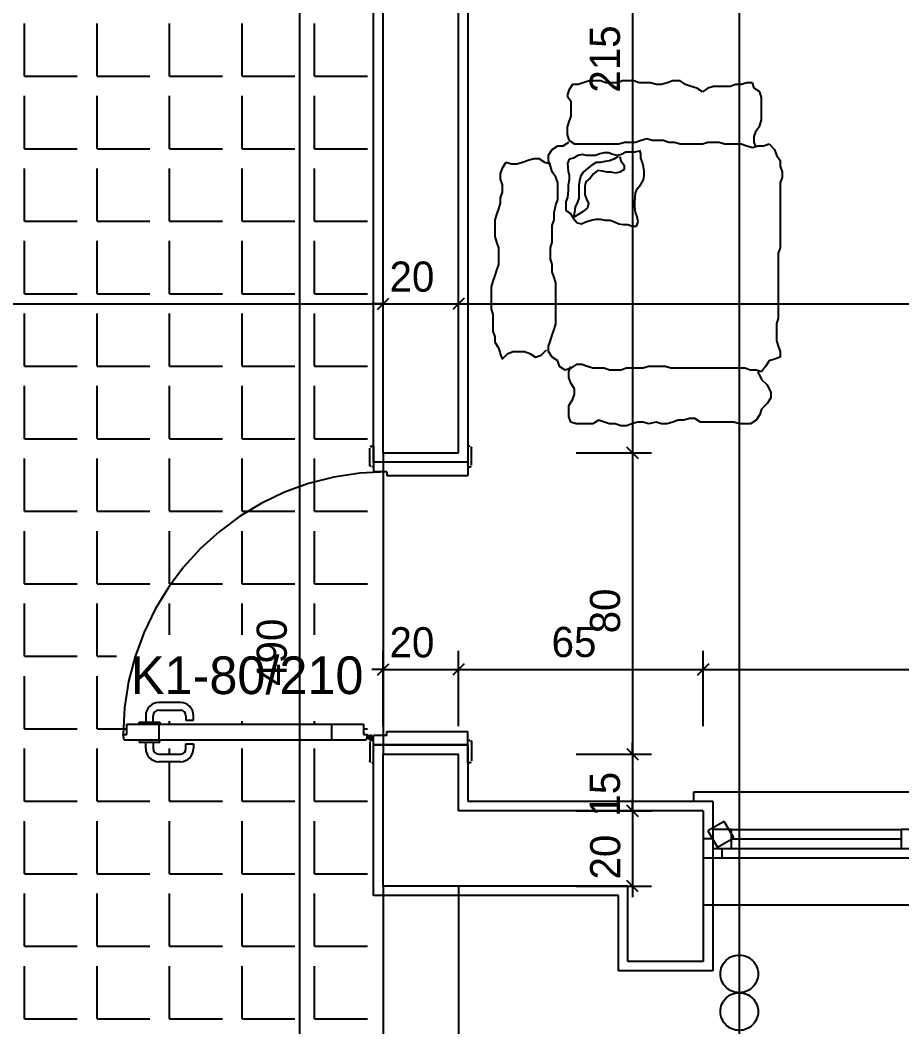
# Model space of a CAD drawing. Extents: x 182769.15 to 182771.38, y 101811.72 to 101812.21.
# Drawn here: x 182769.3235 to 182769.3703, y 101811.8463 to 101811.8998 of the extents above; entities that cross this region are included whole.
import ezdxf

# ---------------------------------------------------------------- set-up
doc = ezdxf.new("R2010")
doc.units = 0
doc.header["$MEASUREMENT"] = 0
for name, pattern in [('DASHDOTX2', [50.8, 25.4, -12.7, 0, -12.7]), ('DUZ', [500, 500]), ('HIDDEN', [0.375, 0.25, -0.125])]:
    doc.linetypes.add(name, pattern=pattern)
doc.layers.get('0').update_dxf_attribs({"color": 1, "linetype": 'DUZ'})
for name, color, linetype in [('BALKON', 4, 'Continuous'), ('DENIZLIK', 25, 'Continuous'), ('DUVAR', 7, 'Continuous'), ('iç yatay', 3, 'Continuous'), ('KAPI', 3, 'Continuous'), ('kesit çizgisi', 7, 'DASHDOTX2'), ('PENCERE', 3, 'Continuous'), ('POZ', 3, 'Continuous'), ('SIVA', 1, 'Continuous'), ('TARAMA', 15, 'Continuous'), ('tefriş', 21, 'Continuous')]:
    doc.layers.add(name, color=color, linetype=linetype)
doc.styles.add('İÇ ÖLÇÜ', font='stylu.ttf', dxfattribs={"height": 8})
doc.styles.add('M2', font='', dxfattribs={"height": 10})
doc.styles.get('M2').set_extended_font_data('Turkish Arial')

msp = doc.modelspace()

# ---------------------------------------------------------------- linework, layer by layer
at = {"color": 0, "linetype": 'ByBlock'}
for p, q in [((182769.342417641, 101811.8844311412), (182769.343017641, 101811.8850311412)), ((182769.342417641, 101811.8844311412), (182769.343017641, 101811.8850311412)), ((182769.3470176411, 101811.8850311412), (182769.3464176411, 101811.8844311412)), ((182769.3470176411, 101811.8850311412), (182769.3464176411, 101811.8844311412)), ((182769.3562628131, 101811.8765279371), (182769.3556628131, 101811.8771279371)), ((182769.3556628131, 101811.8771279371), (182769.3562628131, 101811.8765279371)), ((182769.342417641, 101811.8650143031), (182769.343017641, 101811.8656143031)), ((182769.3470176411, 101811.8656143031), (182769.3464176411, 101811.8650143031)), ((182769.3470176411, 101811.8656143031), (182769.3464176411, 101811.8650143031)), ((182769.3600147895, 101811.8656143031), (182769.3594147895, 101811.8650143031)), ((182769.3594147895, 101811.8650143031), (182769.3600147895, 101811.8656143031)), ((182769.3556628131, 101811.8611237126), (182769.3562628131, 101811.8605237126)), ((182769.3556628131, 101811.8611237126), (182769.3562628131, 101811.8605237126)), ((182769.3556628131, 101811.8581237126), (182769.3562628131, 101811.8575237126)), ((182769.3562628131, 101811.8575237126), (182769.3556628131, 101811.8581237126)), ((182769.3562628131, 101811.8535237126), (182769.3556628131, 101811.8541237126))]:
    msp.add_line(p, q, dxfattribs=at)
at = {"layer": 'BALKON'}
for p, q in [((182769.3427176411, 101811.8538237126), (182769.3427176411, 101811.8218237126)), ((182769.346717641, 101811.8538237126), (182769.346717641, 101811.8178237126))]:
    msp.add_line(p, q, dxfattribs=at)
at = {"layer": 'DENIZLIK'}
for p, q in [((182769.3592176411, 101811.8588237126), (182769.404217641, 101811.8588237126)), ((182769.3592176411, 101811.8583237126), (182769.3592176411, 101811.8588237126)), ((182769.3597176411, 101811.8528237126), (182769.403717641, 101811.8528237126))]:
    msp.add_line(p, q, dxfattribs=at)
at = {"layer": 'DUVAR', "ltscale": 50}
for p, q in [((182769.3427176411, 101811.8768237126), (182769.3427176411, 101811.9058237126)), ((182769.346717641, 101811.8768237126), (182769.346717641, 101811.9058237126)), ((182769.3427176411, 101811.8538237126), (182769.3427176411, 101811.8608237126)), ((182769.346717641, 101811.8578237126), (182769.346717641, 101811.8608237126)), ((182769.3597176411, 101811.8578237126), (182769.346717641, 101811.8578237126)), ((182769.355717641, 101811.8538237126), (182769.3427176411, 101811.8538237126)), ((182769.355717641, 101811.8498237126), (182769.355717641, 101811.8538237126)), ((182769.3597176411, 101811.8538237126), (182769.3597176411, 101811.8498237126)), ((182769.3597176411, 101811.8498237126), (182769.355717641, 101811.8498237126))]:
    msp.add_line(p, q, dxfattribs=at)
at = {"layer": 'DUVAR'}
for p, q in [((182769.3427176411, 101811.8768237126), (182769.346717641, 101811.8768237126)), ((182769.3427176411, 101811.8608237126), (182769.346717641, 101811.8608237126)), ((182769.3597176411, 101811.8578237126), (182769.3597176411, 101811.8538237126))]:
    msp.add_line(p, q, dxfattribs=at)
at = {"layer": 'iç yatay'}
for p, q in [((182769.3559628131, 101811.9202237126), (182769.3559628131, 101811.8764279371)), ((182769.3382859896, 101811.9162237126), (182769.3382859896, 101811.8174237126)), ((182769.3427176411, 101811.8817311412), (182769.3427176411, 101811.8857311412)), ((182769.3427176411, 101811.8817311412), (182769.3427176411, 101811.8857311412)), ((182769.346717641, 101811.8817311412), (182769.346717641, 101811.8857311412)), ((182769.346717641, 101811.8817311412), (182769.346717641, 101811.8857311412)), ((182769.249317641, 101811.8847311412), (182769.3431176411, 101811.8847311412)), ((182769.3427176411, 101811.8847311412), (182769.3421176411, 101811.8847311412)), ((182769.3427176411, 101811.8847311412), (182769.346717641, 101811.8847311412)), ((182769.3463176411, 101811.8847311412), (182769.4241176411, 101811.8847311412)), ((182769.346717641, 101811.8847311412), (182769.347317641, 101811.8847311412)), ((182769.3559628131, 101811.8772279371), (182769.3559628131, 101811.8604237126)), ((182769.3529628131, 101811.8768279371), (182769.3569628131, 101811.8768279371)), ((182769.3529628131, 101811.8768279371), (182769.3569628131, 101811.8768279371)), ((182769.3427176411, 101811.8623143031), (182769.3427176411, 101811.8663143031)), ((182769.346717641, 101811.8623143031), (182769.346717641, 101811.8663143031)), ((182769.346717641, 101811.8623143031), (182769.346717641, 101811.8663143031)), ((182769.3597147895, 101811.8623143031), (182769.3597147895, 101811.8663143031)), ((182769.3597147895, 101811.8623143031), (182769.3597147895, 101811.8663143031)), ((182769.3427176411, 101811.8653143031), (182769.3421176411, 101811.8653143031)), ((182769.3427176411, 101811.8653143031), (182769.346717641, 101811.8653143031)), ((182769.3463176411, 101811.8653143031), (182769.3601147895, 101811.8653143031)), ((182769.346717641, 101811.8653143031), (182769.347317641, 101811.8653143031)), ((182769.3593147895, 101811.8653143031), (182769.404117641, 101811.8653143031)), ((182769.3559628131, 101811.8608237126), (182769.3559628131, 101811.8614237126)), ((182769.3529628131, 101811.8608237126), (182769.3569628131, 101811.8608237126)), ((182769.3529628131, 101811.8608237126), (182769.3569628131, 101811.8608237126)), ((182769.3559628131, 101811.8608237126), (182769.3559628131, 101811.8578237126)), ((182769.3559628131, 101811.8578237126), (182769.3559628131, 101811.8584237126)), ((182769.3529628131, 101811.8578237126), (182769.3569628131, 101811.8578237126)), ((182769.3529628131, 101811.8578237126), (182769.3569628131, 101811.8578237126)), ((182769.3559628131, 101811.8578237126), (182769.3559628131, 101811.8538237126)), ((182769.3559628131, 101811.8578237126), (182769.3559628131, 101811.8572237126)), ((182769.3529628131, 101811.8538237126), (182769.3569628131, 101811.8538237126)), ((182769.3559628131, 101811.8538237126), (182769.3559628131, 101811.8532237126))]:
    msp.add_line(p, q, dxfattribs=at)
at = {"layer": 'KAPI'}
for p, q in [((182769.3421176411, 101811.8771737126), (182769.342217641, 101811.8771737126)), ((182769.342217641, 101811.8771737126), (182769.342217641, 101811.8760737126)), ((182769.347317641, 101811.8771737126), (182769.347217641, 101811.8771737126)), ((182769.347217641, 101811.8771737126), (182769.347217641, 101811.8760737126)), ((182769.3420176411, 101811.8761737126), (182769.3420176411, 101811.8770737126)), ((182769.3474176411, 101811.8761737126), (182769.3474176411, 101811.8770737126)), ((182769.347217641, 101811.8763237126), (182769.342217641, 101811.8763237126)), ((182769.342217641, 101811.8763237126), (182769.342217641, 101811.8758237126)), ((182769.347217641, 101811.8763237126), (182769.347217641, 101811.8756237126)), ((182769.342217641, 101811.8760737126), (182769.3421176411, 101811.8760737126)), ((182769.342917641, 101811.8758237126), (182769.342217641, 101811.8758237126)), ((182769.342917641, 101811.8758237126), (182769.342917641, 101811.8756237126)), ((182769.342917641, 101811.8756237126), (182769.347217641, 101811.8756237126)), ((182769.347217641, 101811.8760737126), (182769.347317641, 101811.8760737126)), ((182769.342917641, 101811.8618237126), (182769.342217641, 101811.8618237126)), ((182769.342217641, 101811.8613237126), (182769.342217641, 101811.8618237126)), ((182769.342917641, 101811.8618237126), (182769.342917641, 101811.8620237126)), ((182769.342917641, 101811.8620237126), (182769.347217641, 101811.8620237126)), ((182769.347217641, 101811.8613237126), (182769.347217641, 101811.8620237126)), ((182769.3420176411, 101811.8614737126), (182769.3420176411, 101811.8604737126)), ((182769.342217641, 101811.8615737126), (182769.3421176411, 101811.8615737126)), ((182769.342217641, 101811.8603737126), (182769.342217641, 101811.8615737126)), ((182769.347217641, 101811.8613237126), (182769.342217641, 101811.8613237126)), ((182769.347217641, 101811.8603737126), (182769.347217641, 101811.8615737126)), ((182769.347217641, 101811.8615737126), (182769.347317641, 101811.8615737126)), ((182769.3474176411, 101811.8614737126), (182769.3474176411, 101811.8604737126)), ((182769.3421176411, 101811.8603737126), (182769.342217641, 101811.8603737126)), ((182769.347317641, 101811.8603737126), (182769.347217641, 101811.8603737126))]:
    msp.add_line(p, q, dxfattribs=at)
at = {"layer": 'KAPI', "color": 234}
for p, q in [((182769.3319576835, 101811.8635659826), (182769.3308176835, 101811.8635659826)), ((182769.3301176835, 101811.8628659826), (182769.3301176835, 101811.8625259826)), ((182769.3305176835, 101811.8625259826), (182769.3305176835, 101811.8628659826)), ((182769.3308176835, 101811.8631659826), (182769.3319576835, 101811.8631659826)), ((182769.3322576835, 101811.8628659826), (182769.3322576835, 101811.8626259826)), ((182769.3326576835, 101811.8626259826), (182769.3326576835, 101811.8628659826)), ((182769.3297676835, 101811.8624259826), (182769.3297676835, 101811.8625259826)), ((182769.3297676835, 101811.8625259826), (182769.3308676835, 101811.8625259826)), ((182769.3308676835, 101811.8625259826), (182769.3308676835, 101811.8624259826)), ((182769.3322576835, 101811.8626259826), (182769.3326576835, 101811.8626259826)), ((182769.342217641, 101811.8617059826), (182769.341897641, 101811.8617059826)), ((182769.342057641, 101811.8618659826), (182769.342057641, 101811.8615459826)), ((182769.3297676835, 101811.8615659826), (182769.3297676835, 101811.8614659826)), ((182769.3297676835, 101811.8614659826), (182769.3308676835, 101811.8614659826)), ((182769.3301176835, 101811.8611259826), (182769.3301176835, 101811.8614659826)), ((182769.3305176835, 101811.8614659826), (182769.3305176835, 101811.8611259826)), ((182769.3308676835, 101811.8614659826), (182769.3308676835, 101811.8615659826)), ((182769.3322576835, 101811.8611259826), (182769.3322576835, 101811.8613659826)), ((182769.3322576835, 101811.8613659826), (182769.3326576835, 101811.8613659826)), ((182769.3326576835, 101811.8613659826), (182769.3326576835, 101811.8611259826)), ((182769.3308176835, 101811.8608259826), (182769.3319576835, 101811.8608259826)), ((182769.3319576835, 101811.8604259826), (182769.3308176835, 101811.8604259826))]:
    msp.add_line(p, q, dxfattribs=at)
at = {"layer": 'KAPI', "color": 1}
for p, q in [((182769.3291176835, 101811.8618659826), (182769.3291176835, 101811.8624259826)), ((182769.3291176835, 101811.8624259826), (182769.341687641, 101811.8624259826)), ((182769.3308176835, 101811.8624259826), (182769.3308176835, 101811.8615659826)), ((182769.3399876411, 101811.8624259826), (182769.3399876411, 101811.8615659826)), ((182769.341687641, 101811.8624259826), (182769.341687641, 101811.8618659826)), ((182769.3289776835, 101811.8615659826), (182769.3289176835, 101811.8618659826)), ((182769.3289176835, 101811.8618659826), (182769.3291176835, 101811.8618659826)), ((182769.341687641, 101811.8618659826), (182769.3418876411, 101811.8618659826)), ((182769.3418876411, 101811.8618659826), (182769.341827641, 101811.8615659826)), ((182769.341827641, 101811.8615659826), (182769.3289776835, 101811.8615659826))]:
    msp.add_line(p, q, dxfattribs=at)
at = {"layer": 'KAPI', "color": 234}
for radius in [0.00012, 8e-05]:
    msp.add_circle((182769.342057641, 101811.8617059826), radius, dxfattribs=at)
at = {"layer": 'KAPI'}
for centre, start, end in [((182769.3421176411, 101811.8770737126), 90, 180), ((182769.347317641, 101811.8770737126), 0, 90), ((182769.3421176411, 101811.8761737126), 180, 270), ((182769.347317641, 101811.8761737126), 270, 0), ((182769.3421176411, 101811.8614737126), 90, 180), ((182769.347317641, 101811.8614737126), 0, 90), ((182769.3421176411, 101811.8604737126), 180, 270), ((182769.347317641, 101811.8604737126), 270, 0)]:
    msp.add_arc(centre, 0.0001, start, end, dxfattribs=at)
at = {"layer": 'KAPI', "color": 1, "linetype": 'HIDDEN', "ltscale": 10}
msp.add_arc((182769.3429176562, 101811.8618236761), 0.01400003656170211, 90.00005836343432, 179.826856267832, dxfattribs=at)
at = {"layer": 'KAPI', "color": 234}
for centre, radius, start, end in [((182769.3308176835, 101811.8628659826), 0.0007, 90, 180), ((182769.3319576835, 101811.8628659826), 0.0007, 0, 90), ((182769.3308176835, 101811.8628659826), 0.0003, 90, 180), ((182769.3319576835, 101811.8628659826), 0.0003, 0, 90), ((182769.3308176835, 101811.8611259826), 0.0007, 180, 270), ((182769.3308176835, 101811.8611259826), 0.0003, 180, 270), ((182769.3319576835, 101811.8611259826), 0.0003, 270, 0), ((182769.3319576835, 101811.8611259826), 0.0007, 270, 0)]:
    msp.add_arc(centre, radius, start, end, dxfattribs=at)
at = {"layer": 'kesit çizgisi'}
msp.add_line((182769.3616299767, 101812.1572687805), (182769.3616299767, 101811.8281591644), dxfattribs=at)
for centre in [(182769.3616299767, 101811.8491591644), (182769.3616299767, 101811.8471591644)]:
    msp.add_circle(centre, 0.001, dxfattribs=at)
at = {"layer": 'PENCERE'}
for p, q in [((182769.3608336665, 101811.8572567253), (182769.359967641, 101811.8567567253)), ((182769.3613336665, 101811.8563906999), (182769.3608336665, 101811.8572567253)), ((182769.360217641, 101811.8563237126), (182769.3597176411, 101811.8563237126)), ((182769.3597176411, 101811.8563237126), (182769.3597176411, 101811.8553237126)), ((182769.359967641, 101811.8567567253), (182769.3604676411, 101811.8558906999)), ((182769.361217641, 101811.8568237126), (182769.360217641, 101811.8568237126)), ((182769.360217641, 101811.8568237126), (182769.360217641, 101811.8558237126)), ((182769.3604676411, 101811.8558906999), (182769.3613336665, 101811.8563906999)), ((182769.361217641, 101811.8558237126), (182769.361217641, 101811.8568237126)), ((182769.361217641, 101811.8563237126), (182769.3702176411, 101811.8563237126)), ((182769.371217641, 101811.8568237126), (182769.3702176411, 101811.8568237126)), ((182769.3702176411, 101811.8568237126), (182769.3702176411, 101811.8558237126)), ((182769.360217641, 101811.8558237126), (182769.361217641, 101811.8558237126)), ((182769.360717641, 101811.8553237126), (182769.360717641, 101811.8558237126)), ((182769.3702176411, 101811.8558237126), (182769.371217641, 101811.8558237126)), ((182769.3597176411, 101811.8553237126), (182769.360717641, 101811.8553237126))]:
    msp.add_line(p, q, dxfattribs=at)
at = {"layer": 'PENCERE', "color": 1}
for p, q in [((182769.361217641, 101811.8568237126), (182769.3702176411, 101811.8568237126)), ((182769.361217641, 101811.8558237126), (182769.3702176411, 101811.8558237126))]:
    msp.add_line(p, q, dxfattribs=at)
at = {"layer": 'PENCERE', "color": 8}
msp.add_line((182769.360717641, 101811.8553237126), (182769.3707176411, 101811.8553237126), dxfattribs=at)
at = {"layer": 'SIVA'}
for p, q in [((182769.347217641, 101811.9203237126), (182769.347217641, 101811.8763237126)), ((182769.342217641, 101811.8763237126), (182769.342217641, 101811.9053237126)), ((182769.347217641, 101811.8763237126), (182769.342217641, 101811.8763237126)), ((182769.342217641, 101811.8613237126), (182769.347217641, 101811.8613237126)), ((182769.342217641, 101811.8533237126), (182769.342217641, 101811.8613237126)), ((182769.347217641, 101811.8613237126), (182769.347217641, 101811.8583237126)), ((182769.347217641, 101811.8583237126), (182769.360217641, 101811.8583237126)), ((182769.360217641, 101811.8583237126), (182769.360217641, 101811.8493237126)), ((182769.355217641, 101811.8533237126), (182769.342217641, 101811.8533237126)), ((182769.355217641, 101811.8493237126), (182769.355217641, 101811.8533237126)), ((182769.360217641, 101811.8493237126), (182769.355217641, 101811.8493237126))]:
    msp.add_line(p, q, dxfattribs=at)
at = {"layer": 'TARAMA'}
for p, q in [((182769.3236875614, 101811.8968239445), (182769.3236875614, 101811.8996239445)), ((182769.3275375614, 101811.8968239445), (182769.3275375614, 101811.8996239445)), ((182769.3313875614, 101811.8968239445), (182769.3313875614, 101811.8996239445)), ((182769.3352375614, 101811.8968239445), (182769.3352375614, 101811.8996239445)), ((182769.3390875614, 101811.8968239445), (182769.3390875614, 101811.8996239445)), ((182769.3236875614, 101811.8968239445), (182769.3264875614, 101811.8968239445)), ((182769.3275375614, 101811.8968239445), (182769.3303375614, 101811.8968239445)), ((182769.3313875614, 101811.8968239445), (182769.3341875614, 101811.8968239445)), ((182769.3352375614, 101811.8968239445), (182769.3380375614, 101811.8968239445)), ((182769.3390875614, 101811.8968239445), (182769.3418875614, 101811.8968239445)), ((182769.3236875614, 101811.8929739445), (182769.3236875614, 101811.8957739445)), ((182769.3275375614, 101811.8929739445), (182769.3275375614, 101811.8957739445)), ((182769.3313875614, 101811.8929739445), (182769.3313875614, 101811.8957739445)), ((182769.3352375614, 101811.8929739445), (182769.3352375614, 101811.8957739445)), ((182769.3390875614, 101811.8929739445), (182769.3390875614, 101811.8957739445)), ((182769.3236875614, 101811.8929739445), (182769.3264875614, 101811.8929739445)), ((182769.3275375614, 101811.8929739445), (182769.3303375614, 101811.8929739445)), ((182769.3313875614, 101811.8929739445), (182769.3341875614, 101811.8929739445)), ((182769.3352375614, 101811.8929739445), (182769.3380375614, 101811.8929739445)), ((182769.3390875614, 101811.8929739445), (182769.3418875614, 101811.8929739445)), ((182769.3236875614, 101811.8891239445), (182769.3236875614, 101811.8919239445)), ((182769.3275375614, 101811.8891239445), (182769.3275375614, 101811.8919239445)), ((182769.3313875614, 101811.8891239445), (182769.3313875614, 101811.8919239445)), ((182769.3352375614, 101811.8891239445), (182769.3352375614, 101811.8919239445)), ((182769.3390875614, 101811.8891239445), (182769.3390875614, 101811.8919239445)), ((182769.3236875614, 101811.8891239445), (182769.3264875614, 101811.8891239445)), ((182769.3275375614, 101811.8891239445), (182769.3303375614, 101811.8891239445)), ((182769.3313875614, 101811.8891239445), (182769.3341875614, 101811.8891239445)), ((182769.3352375614, 101811.8891239445), (182769.3380375614, 101811.8891239445)), ((182769.3390875614, 101811.8891239445), (182769.3418875614, 101811.8891239445)), ((182769.3236875614, 101811.8852739445), (182769.3236875614, 101811.8880739445)), ((182769.3275375614, 101811.8852739445), (182769.3275375614, 101811.8880739445)), ((182769.3313875614, 101811.8852739445), (182769.3313875614, 101811.8880739445)), ((182769.3352375614, 101811.8852739445), (182769.3352375614, 101811.8880739445)), ((182769.3390875614, 101811.8852739445), (182769.3390875614, 101811.8880739445)), ((182769.3236875614, 101811.8852739445), (182769.3264875614, 101811.8852739445)), ((182769.3275375614, 101811.8852739445), (182769.3303375614, 101811.8852739445)), ((182769.3313875614, 101811.8852739445), (182769.3341875614, 101811.8852739445)), ((182769.3352375614, 101811.8852739445), (182769.3380375614, 101811.8852739445)), ((182769.3390875614, 101811.8852739445), (182769.3418875614, 101811.8852739445)), ((182769.3236875614, 101811.8814239445), (182769.3236875614, 101811.8842239445)), ((182769.3275375614, 101811.8814239445), (182769.3275375614, 101811.8842239445)), ((182769.3313875614, 101811.8814239445), (182769.3313875614, 101811.8842239445)), ((182769.3352375614, 101811.8814239445), (182769.3352375614, 101811.8842239445)), ((182769.3390875614, 101811.8814239445), (182769.3390875614, 101811.8842239445)), ((182769.3236875614, 101811.8814239445), (182769.3264875614, 101811.8814239445)), ((182769.3275375614, 101811.8814239445), (182769.3303375614, 101811.8814239445)), ((182769.3313875614, 101811.8814239445), (182769.3341875614, 101811.8814239445)), ((182769.3352375614, 101811.8814239445), (182769.3380375614, 101811.8814239445)), ((182769.3390875614, 101811.8814239445), (182769.3418875614, 101811.8814239445)), ((182769.3236875614, 101811.8775739445), (182769.3236875614, 101811.8803739445)), ((182769.3275375614, 101811.8775739445), (182769.3275375614, 101811.8803739445)), ((182769.3313875614, 101811.8775739445), (182769.3313875614, 101811.8803739445)), ((182769.3352375614, 101811.8775739445), (182769.3352375614, 101811.8803739445)), ((182769.3390875614, 101811.8775739445), (182769.3390875614, 101811.8803739445)), ((182769.3236875614, 101811.8775739445), (182769.3264875614, 101811.8775739445)), ((182769.3275375614, 101811.8775739445), (182769.3303375614, 101811.8775739445)), ((182769.3313875614, 101811.8775739445), (182769.3341875614, 101811.8775739445)), ((182769.3352375614, 101811.8775739445), (182769.3380375614, 101811.8775739445)), ((182769.3390875614, 101811.8775739445), (182769.3418875614, 101811.8775739445)), ((182769.3427176411, 101811.8768237126), (182769.3427176411, 101811.8608237126)), ((182769.3236875614, 101811.8737239445), (182769.3236875614, 101811.8765239445)), ((182769.3275375614, 101811.8737239445), (182769.3275375614, 101811.8765239445)), ((182769.3313875614, 101811.8737239445), (182769.3313875614, 101811.8765239445)), ((182769.3352375614, 101811.8737239445), (182769.3352375614, 101811.8765239445)), ((182769.3390875614, 101811.8752896108), (182769.3390875614, 101811.8765239445)), ((182769.3390875614, 101811.8737239445), (182769.3390875614, 101811.8752896108)), ((182769.3236875614, 101811.8737239445), (182769.3264875614, 101811.8737239445)), ((182769.3275375614, 101811.8737239445), (182769.3303375614, 101811.8737239445)), ((182769.3313875614, 101811.8737239445), (182769.3341875614, 101811.8737239445)), ((182769.3352375614, 101811.8737239445), (182769.3355430623, 101811.8737239445)), ((182769.3355430623, 101811.8737239445), (182769.3380375614, 101811.8737239445)), ((182769.3390875614, 101811.8737239445), (182769.3418875614, 101811.8737239445)), ((182769.3236875614, 101811.8698739445), (182769.3236875614, 101811.8726739445)), ((182769.3275375614, 101811.8698739445), (182769.3275375614, 101811.8726739445)), ((182769.3313875614, 101811.8698739445), (182769.3313875614, 101811.8726739445)), ((182769.3352375614, 101811.8698739445), (182769.3352375614, 101811.8726739445)), ((182769.3390875614, 101811.8698739445), (182769.3390875614, 101811.8726739445)), ((182769.3236875614, 101811.8698739445), (182769.3264875614, 101811.8698739445)), ((182769.3275375614, 101811.8698739445), (182769.3303375614, 101811.8698739445)), ((182769.3313875614, 101811.8698739445), (182769.3314636524, 101811.8698739445)), ((182769.3314636524, 101811.8698739445), (182769.3341875614, 101811.8698739445)), ((182769.3352375614, 101811.8698739445), (182769.3380375614, 101811.8698739445)), ((182769.3390875614, 101811.8698739445), (182769.3418875614, 101811.8698739445)), ((182769.3236875614, 101811.8660239445), (182769.3236875614, 101811.8688239445)), ((182769.3275375614, 101811.8660239445), (182769.3275375614, 101811.8688239445)), ((182769.3313875614, 101811.8671575132), (182769.3313875614, 101811.8688239445)), ((182769.3352375614, 101811.8671575132), (182769.3352375614, 101811.8688239445)), ((182769.3390875614, 101811.8671575132), (182769.3390875614, 101811.8688239445)), ((182769.3236875614, 101811.8660239445), (182769.3264875614, 101811.8660239445)), ((182769.3275375614, 101811.8660239445), (182769.3285749005, 101811.8660239445)), ((182769.3236875614, 101811.8621739445), (182769.3236875614, 101811.8649739445)), ((182769.3275375614, 101811.8621739445), (182769.3275375614, 101811.8649739445)), ((182769.3313875614, 101811.8624259826), (182769.3313875614, 101811.8625860846)), ((182769.3352375614, 101811.8624259826), (182769.3352375614, 101811.8625860846)), ((182769.3390875614, 101811.8624259826), (182769.3390875614, 101811.8625860846)), ((182769.3236875614, 101811.8621739445), (182769.3264875614, 101811.8621739445)), ((182769.3275375614, 101811.8621739445), (182769.328922002, 101811.8621739445)), ((182769.328922002, 101811.8621739445), (182769.3291176835, 101811.8621739445)), ((182769.341687641, 101811.8621739445), (182769.3418875614, 101811.8621739445)), ((182769.3236875614, 101811.8583239445), (182769.3236875614, 101811.8611239445)), ((182769.3275375614, 101811.8583239445), (182769.3275375614, 101811.8611239445)), ((182769.3313875614, 101811.8608259826), (182769.3313875614, 101811.8611239445)), ((182769.3352375614, 101811.8583239445), (182769.3352375614, 101811.8611239445)), ((182769.3390875614, 101811.8583239445), (182769.3390875614, 101811.8611239445)), ((182769.3313875614, 101811.8583239445), (182769.3313875614, 101811.8604259826)), ((182769.3236875614, 101811.8583239445), (182769.3264875614, 101811.8583239445)), ((182769.3275375614, 101811.8583239445), (182769.3303375614, 101811.8583239445)), ((182769.3313875614, 101811.8583239445), (182769.3341875614, 101811.8583239445)), ((182769.3352375614, 101811.8583239445), (182769.3380375614, 101811.8583239445)), ((182769.3390875614, 101811.8583239445), (182769.3418875614, 101811.8583239445)), ((182769.3236875614, 101811.8544739445), (182769.3236875614, 101811.8572739445)), ((182769.3275375614, 101811.8544739445), (182769.3275375614, 101811.8572739445)), ((182769.3313875614, 101811.8544739445), (182769.3313875614, 101811.8572739445)), ((182769.3352375614, 101811.8544739445), (182769.3352375614, 101811.8572739445)), ((182769.3390875614, 101811.8544739445), (182769.3390875614, 101811.8572739445)), ((182769.3236875614, 101811.8544739445), (182769.3264875614, 101811.8544739445)), ((182769.3275375614, 101811.8544739445), (182769.3303375614, 101811.8544739445)), ((182769.3313875614, 101811.8544739445), (182769.3341875614, 101811.8544739445)), ((182769.3352375614, 101811.8544739445), (182769.3380375614, 101811.8544739445)), ((182769.3390875614, 101811.8544739445), (182769.3418875614, 101811.8544739445)), ((182769.3236875614, 101811.8506239445), (182769.3236875614, 101811.8534239445)), ((182769.3275375614, 101811.8506239445), (182769.3275375614, 101811.8534239445)), ((182769.3313875614, 101811.8506239445), (182769.3313875614, 101811.8534239445)), ((182769.3352375614, 101811.8506239445), (182769.3352375614, 101811.8534239445)), ((182769.3390875614, 101811.8506239445), (182769.3390875614, 101811.8534239445)), ((182769.3236875614, 101811.8506239445), (182769.3264875614, 101811.8506239445)), ((182769.3275375614, 101811.8506239445), (182769.3303375614, 101811.8506239445)), ((182769.3313875614, 101811.8506239445), (182769.3341875614, 101811.8506239445)), ((182769.3352375614, 101811.8506239445), (182769.3380375614, 101811.8506239445)), ((182769.3390875614, 101811.8506239445), (182769.3418875614, 101811.8506239445)), ((182769.3236875614, 101811.8467739445), (182769.3236875614, 101811.8495739445)), ((182769.3275375614, 101811.8467739445), (182769.3275375614, 101811.8495739445)), ((182769.3313875614, 101811.8467739445), (182769.3313875614, 101811.8495739445)), ((182769.3352375614, 101811.8467739445), (182769.3352375614, 101811.8495739445)), ((182769.3390875614, 101811.8467739445), (182769.3390875614, 101811.8495739445)), ((182769.3236875614, 101811.8467739445), (182769.3264875614, 101811.8467739445)), ((182769.3275375614, 101811.8467739445), (182769.3303375614, 101811.8467739445)), ((182769.3313875614, 101811.8467739445), (182769.3341875614, 101811.8467739445)), ((182769.3352375614, 101811.8467739445), (182769.3380375614, 101811.8467739445)), ((182769.3390875614, 101811.8467739445), (182769.3418875614, 101811.8467739445))]:
    msp.add_line(p, q, dxfattribs=at)
at = {"layer": 'tefriş'}
for p, q in [((182769.3536667346, 101811.8965750293), (182769.3530763866, 101811.8963781158)), ((182769.3542570814, 101811.8965750293), (182769.3536667346, 101811.8965750293)), ((182769.3545522554, 101811.8964765725), (182769.3542570814, 101811.8965750293)), ((182769.3551426022, 101811.8964765725), (182769.3545522554, 101811.8964765725)), ((182769.3554377749, 101811.8965750293), (182769.3551426022, 101811.8964765725)), ((182769.3560281229, 101811.8965750293), (182769.3554377749, 101811.8965750293)), ((182769.3563232957, 101811.8964765725), (182769.3560281229, 101811.8965750293)), ((182769.3569136437, 101811.8964765725), (182769.3563232957, 101811.8964765725)), ((182769.3572088165, 101811.8963781158), (182769.3569136437, 101811.8964765725)), ((182769.3577991645, 101811.8964765725), (182769.3575039905, 101811.8963781158)), ((182769.3580943372, 101811.8965750293), (182769.3577991645, 101811.8964765725)), ((182769.3584879017, 101811.8965750293), (182769.3580943372, 101811.8965750293)), ((182769.3587830757, 101811.8963781158), (182769.3584879017, 101811.8965750293)), ((182769.3620299848, 101811.8964765725), (182769.3617348108, 101811.8963781158)), ((182769.3623251588, 101811.8964765725), (182769.3620299848, 101811.8964765725)), ((182769.3624235493, 101811.8961812004), (182769.3623251588, 101811.8964765725)), ((182769.3525844316, 101811.8960827436), (182769.3524860399, 101811.8957873714)), ((182769.3527812139, 101811.8963781158), (182769.3525844316, 101811.8960827436)), ((182769.3530763866, 101811.8963781158), (182769.3527812139, 101811.8963781158)), ((182769.3575039905, 101811.8963781158), (182769.3572088165, 101811.8963781158)), ((182769.3590782497, 101811.896279659), (182769.3587830757, 101811.8963781158)), ((182769.3593734225, 101811.8961812004), (182769.3590782497, 101811.896279659)), ((182769.3596685965, 101811.8959842868), (182769.3593734225, 101811.8961812004)), ((182769.3599637693, 101811.8961812004), (182769.3596685965, 101811.8959842868)), ((182769.3602589433, 101811.896279659), (182769.3599637693, 101811.8961812004)), ((182769.361144464, 101811.896279659), (182769.3602589433, 101811.896279659)), ((182769.361439638, 101811.8963781158), (182769.361144464, 101811.896279659)), ((182769.3617348108, 101811.8963781158), (182769.361439638, 101811.8963781158)), ((182769.3627187233, 101811.8959842868), (182769.3624235493, 101811.8961812004)), ((182769.3628171138, 101811.8956889147), (182769.3627187233, 101811.8959842868)), ((182769.3524860399, 101811.8957873714), (182769.3526828222, 101811.8954919993)), ((182769.3526828222, 101811.8954919993), (182769.3526828222, 101811.8947043414)), ((182769.3628171138, 101811.894507426), (182769.3628171138, 101811.8956889147)), ((182769.3525844316, 101811.8944089692), (182769.3524860399, 101811.894113597)), ((182769.3526828222, 101811.8947043414), (182769.3525844316, 101811.8944089692)), ((182769.3627187233, 101811.8942120556), (182769.3628171138, 101811.894507426)), ((182769.3524860399, 101811.894113597), (182769.3524860399, 101811.8937197681)), ((182769.3624235493, 101811.8936213113), (182769.362521941, 101811.8939166835)), ((182769.362521941, 101811.8939166835), (182769.3627187233, 101811.8942120556)), ((182769.3522892576, 101811.8931290237), (182769.3525844316, 101811.8933259391)), ((182769.3524860399, 101811.8937197681), (182769.3525844316, 101811.8934243959)), ((182769.3525844316, 101811.8934243959), (182769.3528796044, 101811.8932274823)), ((182769.3528796044, 101811.8932274823), (182769.3552409927, 101811.8932274823)), ((182769.3552409927, 101811.8932274823), (182769.3555361667, 101811.8933259391)), ((182769.3555361667, 101811.8933259391), (182769.3561265134, 101811.8933259391)), ((182769.3561265134, 101811.8933259391), (182769.3564216875, 101811.8934243959)), ((182769.3564216875, 101811.8934243959), (182769.3567168615, 101811.8935228545)), ((182769.3567168615, 101811.8935228545), (182769.3570120342, 101811.8934243959)), ((182769.3570120342, 101811.8934243959), (182769.357602381, 101811.8934243959)), ((182769.357602381, 101811.8934243959), (182769.357897555, 101811.8933259391)), ((182769.357897555, 101811.8933259391), (182769.358192729, 101811.8933259391)), ((182769.358192729, 101811.8933259391), (182769.3584879017, 101811.8932274823)), ((182769.3584879017, 101811.8932274823), (182769.3596685965, 101811.8932274823)), ((182769.3596685965, 101811.8932274823), (182769.3599637693, 101811.8933259391)), ((182769.3599637693, 101811.8933259391), (182769.3605541173, 101811.8933259391)), ((182769.3605541173, 101811.8933259391), (182769.36084929, 101811.8932274823)), ((182769.36084929, 101811.8932274823), (182769.3617348108, 101811.8932274823)), ((182769.3617348108, 101811.8932274823), (182769.3620299848, 101811.8931290237)), ((182769.3624235493, 101811.8933259391), (182769.3624235493, 101811.8936213113)), ((182769.362521941, 101811.8930305669), (182769.3624235493, 101811.8933259391)), ((182769.3629155056, 101811.8931290237), (182769.3632106783, 101811.8932274823)), ((182769.3632106783, 101811.8932274823), (182769.3635058523, 101811.8929321102)), ((182769.3515021286, 101811.892636738), (182769.3516989109, 101811.8929321102)), ((182769.3516989109, 101811.8929321102), (182769.3519940836, 101811.8931290237)), ((182769.3519940836, 101811.8931290237), (182769.3522892576, 101811.8931290237)), ((182769.3620299848, 101811.8931290237), (182769.3623251588, 101811.8930305669)), ((182769.3623251588, 101811.8930305669), (182769.3626203316, 101811.8931290237)), ((182769.3626203316, 101811.8931290237), (182769.3629155056, 101811.8931290237)), ((182769.3635058523, 101811.8929321102), (182769.3636042441, 101811.892636738)), ((182769.3492391308, 101811.892242909), (182769.3490423486, 101811.8919475369)), ((182769.3495343048, 101811.8921444523), (182769.3492391308, 101811.892242909)), ((182769.3498294788, 101811.8921444523), (182769.3495343048, 101811.8921444523)), ((182769.3501246516, 101811.892242909), (182769.3498294788, 101811.8921444523)), ((182769.3504198256, 101811.8923413658), (182769.3501246516, 101811.892242909)), ((182769.3507149983, 101811.8924398226), (182769.3504198256, 101811.8923413658)), ((182769.3510101724, 101811.8924398226), (182769.3507149983, 101811.8924398226)), ((182769.3513053464, 101811.892242909), (182769.3510101724, 101811.8924398226)), ((182769.3516005191, 101811.8921444523), (182769.3513053464, 101811.892242909)), ((182769.3515021286, 101811.8923413658), (182769.3515021286, 101811.892636738)), ((182769.3516005191, 101811.8920459936), (182769.3515021286, 101811.8923413658)), ((182769.3636042441, 101811.892636738), (182769.3638010263, 101811.8923413658)), ((182769.3638010263, 101811.8923413658), (182769.3638010263, 101811.8920459936)), ((182769.3490423486, 101811.8919475369), (182769.3489439581, 101811.8916521647)), ((182769.3489439581, 101811.8916521647), (182769.3489439581, 101811.8913567925)), ((182769.3516989109, 101811.8917506215), (182769.3516005191, 101811.8920459936)), ((182769.3518956931, 101811.8914552512), (182769.3516989109, 101811.8917506215)), ((182769.3638010263, 101811.8920459936), (182769.3638994168, 101811.8917506215)), ((182769.3638994168, 101811.8917506215), (182769.3638994168, 101811.8914552512)), ((182769.3489439581, 101811.8913567925), (182769.3490423486, 101811.8910614203)), ((182769.3490423486, 101811.8910614203), (182769.3490423486, 101811.8906675914)), ((182769.3519940836, 101811.891159879), (182769.3518956931, 101811.8914552512)), ((182769.3519940836, 101811.8902737625), (182769.3519940836, 101811.891159879)), ((182769.3638994168, 101811.8914552512), (182769.3638010263, 101811.891159879)), ((182769.3638010263, 101811.891159879), (182769.3638010263, 101811.8877138734)), ((182769.3490423486, 101811.8906675914), (182769.3489439581, 101811.8903722192)), ((182769.3489439581, 101811.8900768489), (182769.3488455663, 101811.8897814767)), ((182769.3489439581, 101811.8903722192), (182769.3489439581, 101811.8900768489)), ((182769.3518956931, 101811.8899783903), (182769.3519940836, 101811.8902737625)), ((182769.3487471758, 101811.8894861046), (182769.3486487841, 101811.8891907324)), ((182769.3488455663, 101811.8897814767), (182769.3487471758, 101811.8894861046)), ((182769.3517973014, 101811.8895845613), (182769.3518956931, 101811.8899783903)), ((182769.3517973014, 101811.8891907324), (182769.3517973014, 101811.8895845613)), ((182769.3486487841, 101811.8891907324), (182769.3486487841, 101811.8883046159)), ((182769.3516989109, 101811.8888953602), (182769.3517973014, 101811.8891907324)), ((182769.3516989109, 101811.8880092456), (182769.3516989109, 101811.8888953602)), ((182769.3486487841, 101811.8883046159), (182769.3487471758, 101811.8880092456)), ((182769.3487471758, 101811.8880092456), (182769.3488455663, 101811.8877138734)), ((182769.3516005191, 101811.8877138734), (182769.3516989109, 101811.8880092456)), ((182769.3488455663, 101811.8877138734), (182769.3488455663, 101811.8868277569)), ((182769.3516005191, 101811.887123129), (182769.3516005191, 101811.8877138734)), ((182769.3638010263, 101811.8877138734), (182769.3637026346, 101811.8874185012)), ((182769.3637026346, 101811.8874185012), (182769.3637026346, 101811.8839724956)), ((182769.3488455663, 101811.8868277569), (182769.3487471758, 101811.8865323847)), ((182769.3516989109, 101811.8868277569), (182769.3516005191, 101811.887123129)), ((182769.3516989109, 101811.8864339279), (182769.3516989109, 101811.8868277569)), ((182769.3487471758, 101811.8865323847), (182769.3486487841, 101811.8862370125)), ((182769.3517973014, 101811.8861385557), (182769.3516989109, 101811.8864339279)), ((182769.3485503923, 101811.8859416422), (182769.3484520018, 101811.88564627)), ((182769.3486487841, 101811.8862370125), (182769.3485503923, 101811.8859416422)), ((182769.3518956931, 101811.8858431836), (182769.3517973014, 101811.8861385557)), ((182769.3518956931, 101811.8836771234), (182769.3518956931, 101811.8858431836)), ((182769.3484520018, 101811.88564627), (182769.3484520018, 101811.8844647813)), ((182769.3484520018, 101811.8844647813), (182769.3485503923, 101811.8841694092)), ((182769.3485503923, 101811.8841694092), (182769.3485503923, 101811.8832832945)), ((182769.3517973014, 101811.8833817513), (182769.3518956931, 101811.8836771234)), ((182769.3637026346, 101811.8839724956), (182769.3636042441, 101811.8836771234)), ((182769.3636042441, 101811.8836771234), (182769.3636042441, 101811.8827910069)), ((182769.3485503923, 101811.8832832945), (182769.3486487841, 101811.8829879223)), ((182769.3516005191, 101811.8827910069), (182769.3516989109, 101811.8830863791)), ((182769.3516989109, 101811.8830863791), (182769.3517973014, 101811.8833817513)), ((182769.3486487841, 101811.8829879223), (182769.3486487841, 101811.8826925501)), ((182769.3486487841, 101811.8826925501), (182769.3488455663, 101811.882397178)), ((182769.3515021286, 101811.8824956366), (182769.3516005191, 101811.8827910069)), ((182769.3636042441, 101811.8827910069), (182769.3637026346, 101811.8824956366)), ((182769.3488455663, 101811.882397178), (182769.3489439581, 101811.8821018058)), ((182769.3489439581, 101811.8821018058), (182769.3490423486, 101811.8818064355)), ((182769.3490423486, 101811.8818064355), (182769.3493375226, 101811.8821018058)), ((182769.3493375226, 101811.8821018058), (182769.3496326953, 101811.8822002644)), ((182769.3496326953, 101811.8822002644), (182769.3502230434, 101811.8822002644)), ((182769.3502230434, 101811.8822002644), (182769.3505182161, 101811.8821018058)), ((182769.3505182161, 101811.8821018058), (182769.3508133901, 101811.8819048923)), ((182769.3508133901, 101811.8819048923), (182769.3511085641, 101811.882003349)), ((182769.3511085641, 101811.882003349), (182769.3514037369, 101811.8822987212)), ((182769.3515021286, 101811.8822002644), (182769.3515021286, 101811.8824956366)), ((182769.3516989109, 101811.8819048923), (182769.3515021286, 101811.8822002644)), ((182769.3637026346, 101811.8824956366), (182769.3638010263, 101811.8822002644)), ((182769.3638010263, 101811.8822002644), (182769.3638010263, 101811.8819048923)), ((182769.3519940836, 101811.8817079768), (182769.3516989109, 101811.8819048923)), ((182769.3520924754, 101811.8814126047), (182769.3519940836, 101811.8817079768)), ((182769.3529779961, 101811.8815110633), (182769.3526828222, 101811.8813141479)), ((182769.3532731702, 101811.8815110633), (182769.3529779961, 101811.8815110633)), ((182769.3535683429, 101811.8814126047), (182769.3532731702, 101811.8815110633)), ((182769.3632106783, 101811.8817079768), (182769.3630138961, 101811.8814126047)), ((182769.3635058523, 101811.8818064355), (182769.3632106783, 101811.8817079768)), ((182769.3638010263, 101811.8819048923), (182769.3635058523, 101811.8818064355)), ((182769.3523876494, 101811.8812156911), (182769.3520924754, 101811.8814126047)), ((182769.3526828222, 101811.8813141479), (182769.3523876494, 101811.8812156911)), ((182769.3525844316, 101811.8811172344), (182769.3526828222, 101811.8814126047)), ((182769.3525844316, 101811.8808218622), (182769.3525844316, 101811.8811172344)), ((182769.3538635169, 101811.8813141479), (182769.3535683429, 101811.8814126047)), ((182769.3544538637, 101811.8813141479), (182769.3538635169, 101811.8813141479)), ((182769.3547490377, 101811.8812156911), (182769.3544538637, 101811.8813141479)), ((182769.3553393844, 101811.8812156911), (182769.3547490377, 101811.8812156911)), ((182769.3556345585, 101811.8813141479), (182769.3553393844, 101811.8812156911)), ((182769.3565200779, 101811.8813141479), (182769.3556345585, 101811.8813141479)), ((182769.356815252, 101811.8814126047), (182769.3565200779, 101811.8813141479)), ((182769.3577007727, 101811.8814126047), (182769.356815252, 101811.8814126047)), ((182769.3579959467, 101811.8813141479), (182769.3577007727, 101811.8814126047)), ((182769.361931593, 101811.8813141479), (182769.3579959467, 101811.8813141479)), ((182769.3622267671, 101811.8812156911), (182769.361931593, 101811.8813141479)), ((182769.362521941, 101811.8812156911), (182769.3622267671, 101811.8812156911)), ((182769.3628171138, 101811.8811172344), (182769.362521941, 101811.8812156911)), ((182769.3626203316, 101811.8811172344), (182769.3628171138, 101811.8807234035)), ((182769.3630138961, 101811.8814126047), (182769.3628171138, 101811.8811172344)), ((182769.3526828222, 101811.88052649), (182769.3525844316, 101811.8808218622)), ((182769.3528796044, 101811.8802311178), (182769.3526828222, 101811.88052649)), ((182769.3628171138, 101811.8807234035), (182769.3631122878, 101811.8804280332)), ((182769.3631122878, 101811.8804280332), (182769.3633090701, 101811.8800342024)), ((182769.3527812139, 101811.8796403735), (182769.3528796044, 101811.8799357457)), ((182769.3528796044, 101811.8799357457), (182769.3528796044, 101811.8802311178)), ((182769.3633090701, 101811.8800342024), (182769.3633090701, 101811.8797388321)), ((182769.3525844316, 101811.8793450013), (182769.3527812139, 101811.8796403735)), ((182769.3525844316, 101811.8787542588), (182769.3525844316, 101811.8793450013)), ((182769.3631122878, 101811.87944346), (182769.3628171138, 101811.8791480878)), ((182769.3633090701, 101811.8797388321), (182769.3631122878, 101811.87944346)), ((182769.3627187233, 101811.8788527156), (182769.362521941, 101811.8785573434)), ((182769.3628171138, 101811.8791480878), (182769.3627187233, 101811.8788527156)), ((182769.3526828222, 101811.8784588867), (182769.3525844316, 101811.8787542588)), ((182769.3529779961, 101811.8783604299), (182769.3526828222, 101811.8784588867)), ((182769.3538635169, 101811.8783604299), (182769.3529779961, 101811.8783604299)), ((182769.3541586897, 101811.8785573434), (182769.3538635169, 101811.8783604299)), ((182769.3547490377, 101811.8783604299), (182769.3541586897, 101811.8785573434)), ((182769.3550442104, 101811.8783604299), (182769.3547490377, 101811.8783604299)), ((182769.3553393844, 101811.8782619712), (182769.3550442104, 101811.8783604299)), ((182769.3556345585, 101811.8782619712), (182769.3553393844, 101811.8782619712)), ((182769.3559297312, 101811.8783604299), (182769.3556345585, 101811.8782619712)), ((182769.3562249052, 101811.8784588867), (182769.3559297312, 101811.8783604299)), ((182769.3565200779, 101811.8784588867), (182769.3562249052, 101811.8784588867)), ((182769.356815252, 101811.8783604299), (182769.3565200779, 101811.8784588867)), ((182769.3572088165, 101811.8784588867), (182769.356815252, 101811.8783604299)), ((182769.3575039905, 101811.8783604299), (182769.3572088165, 101811.8784588867)), ((182769.3577991645, 101811.8783604299), (182769.3575039905, 101811.8783604299)), ((182769.3580943372, 101811.8784588867), (182769.3577991645, 101811.8783604299)), ((182769.3583895112, 101811.8785573434), (182769.3580943372, 101811.8784588867)), ((182769.358684684, 101811.8785573434), (182769.3583895112, 101811.8785573434)), ((182769.358979858, 101811.8786558002), (182769.358684684, 101811.8785573434)), ((182769.359275032, 101811.8786558002), (182769.358979858, 101811.8786558002)), ((182769.3595702047, 101811.8784588867), (182769.359275032, 101811.8786558002)), ((182769.3613412463, 101811.8784588867), (182769.3595702047, 101811.8784588867)), ((182769.3616364203, 101811.8783604299), (182769.3613412463, 101811.8784588867)), ((182769.3622267671, 101811.8783604299), (182769.3616364203, 101811.8783604299)), ((182769.362521941, 101811.8785573434), (182769.3622267671, 101811.8783604299))]:
    msp.add_line(p, q, dxfattribs=at)
at = {"layer": 'tefriş', "color": 8}
for p, q in [((182769.3542223612, 101811.8927034912), (182769.3539905541, 101811.8926107067)), ((182769.354454167, 101811.8927498835), (182769.3542223612, 101811.8927034912)), ((182769.3546859729, 101811.8927498835), (182769.354454167, 101811.8927498835)), ((182769.35491778, 101811.8926570989), (182769.3546859729, 101811.8927498835)), ((182769.3556131988, 101811.8927962776), (182769.3553813929, 101811.8926570989)), ((182769.3560768118, 101811.8927962776), (182769.3556131988, 101811.8927962776)), ((182769.3563086176, 101811.8928426698), (182769.3560768118, 101811.8927962776)), ((182769.3564013407, 101811.8927034912), (182769.3563549798, 101811.8928890621)), ((182769.3564013407, 101811.8924715299), (182769.3564013407, 101811.8927034912)), ((182769.3525997165, 101811.8924251376), (182769.3525069934, 101811.8921931745)), ((182769.3525069934, 101811.8921931745), (182769.3525533543, 101811.8917756423)), ((182769.3528315223, 101811.8924715299), (182769.3525997165, 101811.8924251376)), ((182769.3530633282, 101811.8926107067), (182769.3528315223, 101811.8924715299)), ((182769.3532951353, 101811.8926570989), (182769.3530633282, 101811.8926107067)), ((182769.3535269411, 101811.8926107067), (182769.3532951353, 101811.8926570989)), ((182769.3539905541, 101811.8926107067), (182769.3535269411, 101811.8926107067)), ((182769.354036915, 101811.8922395667), (182769.3538051092, 101811.89210039)), ((182769.3542687221, 101811.8922395667), (182769.354036915, 101811.8922395667)), ((182769.354500528, 101811.892285959), (182769.3542687221, 101811.8922395667)), ((182769.3547323351, 101811.8923323531), (182769.354500528, 101811.892285959)), ((182769.3549641409, 101811.8924251376), (182769.3547323351, 101811.8923323531)), ((182769.3551495858, 101811.8926107067), (182769.35491778, 101811.8926570989)), ((182769.355195948, 101811.8925643144), (182769.3549641409, 101811.8924251376)), ((182769.3553813929, 101811.8926570989), (182769.3551495858, 101811.8926107067)), ((182769.3552886698, 101811.8925643144), (182769.3553350308, 101811.8923323531)), ((182769.3553350308, 101811.8923323531), (182769.355520477, 101811.89210039)), ((182769.3564940638, 101811.8922395667), (182769.3564013407, 101811.8924715299)), ((182769.3565404247, 101811.8920076054), (182769.3564940638, 101811.8922395667)), ((182769.3525533543, 101811.8917756423), (182769.3525997165, 101811.891543681)), ((182769.3533414962, 101811.89172925), (182769.3532024122, 101811.8914972887)), ((182769.3535733033, 101811.8919148209), (182769.3533414962, 101811.89172925)), ((182769.3538051092, 101811.89210039), (182769.3535733033, 101811.8919148209)), ((182769.3538978322, 101811.8916364655), (182769.353712386, 101811.8914045042)), ((182769.3541296381, 101811.8918220364), (182769.3538978322, 101811.8916364655)), ((182769.354361444, 101811.8917756423), (182769.3541296381, 101811.8918220364)), ((182769.354593251, 101811.89172925), (182769.354361444, 101811.8917756423)), ((182769.3548250569, 101811.89172925), (182769.354593251, 101811.89172925)), ((182769.355056864, 101811.8916828578), (182769.3548250569, 101811.89172925)), ((182769.3552886698, 101811.89172925), (182769.355056864, 101811.8916828578)), ((182769.355520477, 101811.8918684287), (182769.3552886698, 101811.89172925)), ((182769.355520477, 101811.89210039), (182769.355520477, 101811.8918684287)), ((182769.3565867856, 101811.8917756423), (182769.3565404247, 101811.8920076054)), ((182769.3565867856, 101811.891543681), (182769.3565867856, 101811.8917756423)), ((182769.3525997165, 101811.8913117178), (182769.3525533543, 101811.8910333643)), ((182769.3525997165, 101811.891543681), (182769.3525997165, 101811.8913117178)), ((182769.3531560512, 101811.8912653256), (182769.3531096903, 101811.8910333643)), ((182769.3532024122, 101811.8914972887), (182769.3531560512, 101811.8912653256)), ((182769.3534805802, 101811.8912189333), (182769.3534342193, 101811.890986972)), ((182769.353712386, 101811.8914045042), (182769.3534805802, 101811.8912189333)), ((182769.3562158958, 101811.8908477953), (182769.3564013407, 101811.8910797565)), ((182769.3564013407, 101811.8910797565), (182769.3565404247, 101811.8913117178)), ((182769.3565404247, 101811.8913117178), (182769.3565867856, 101811.891543681)), ((182769.3525533543, 101811.8907550089), (182769.3525069934, 101811.8903838708)), ((182769.3525533543, 101811.8910333643), (182769.3525533543, 101811.8907550089)), ((182769.3531096903, 101811.8910333643), (182769.3531096903, 101811.8903374785)), ((182769.3534342193, 101811.890986972), (182769.3534342193, 101811.8905230476)), ((182769.3534342193, 101811.8905230476), (182769.3535269411, 101811.8902910844)), ((182769.3560768118, 101811.8901519076), (182769.3561231727, 101811.8906158321)), ((182769.3561231727, 101811.8906158321), (182769.3562158958, 101811.8908477953)), ((182769.3525069934, 101811.8903838708), (182769.3524142703, 101811.8901519076)), ((182769.3524142703, 101811.8901519076), (182769.3524142703, 101811.8896879832)), ((182769.3530169672, 101811.8901055154), (182769.3529242454, 101811.8898735541)), ((182769.3531096903, 101811.8903374785), (182769.3530169672, 101811.8901055154)), ((182769.3535269411, 101811.8902910844), (182769.3536196642, 101811.8900591231)), ((182769.3536196642, 101811.8900591231), (182769.3535733033, 101811.88982716)), ((182769.3560768118, 101811.8898735541), (182769.3560768118, 101811.8901519076)), ((182769.3524142703, 101811.8896879832), (182769.3526460774, 101811.8895488064)), ((182769.3526460774, 101811.8895488064), (182769.3528315223, 101811.889270451)), ((182769.3528778832, 101811.8895951987), (182769.3528315223, 101811.8893632374)), ((182769.3529242454, 101811.8898735541), (182769.3528778832, 101811.8895951987)), ((182769.3531096903, 101811.8895024142), (182769.3528778832, 101811.8893632374)), ((182769.3533414962, 101811.8896415909), (182769.3531096903, 101811.8895024142)), ((182769.3535733033, 101811.88982716), (182769.3533414962, 101811.8896415909)), ((182769.3561231727, 101811.8895951987), (182769.3560768118, 101811.8898735541)), ((182769.3562158958, 101811.8893632374), (182769.3561231727, 101811.8895951987)), ((182769.3528778832, 101811.8893632374), (182769.3527851614, 101811.8893168433)), ((182769.3528315223, 101811.889270451), (182769.3530169672, 101811.8890384897)), ((182769.3530169672, 101811.8890384897), (182769.3532487744, 101811.8889920974)), ((182769.3532487744, 101811.8889920974), (182769.3534805802, 101811.889084882)), ((182769.3534805802, 101811.889084882), (182769.3537587482, 101811.8891776665)), ((182769.3537587482, 101811.8891776665), (182769.354036915, 101811.8892240587)), ((182769.354036915, 101811.8892240587), (182769.3542687221, 101811.8892240587)), ((182769.3542687221, 101811.8892240587), (182769.354500528, 101811.8891776665)), ((182769.354500528, 101811.8891776665), (182769.354778696, 101811.8891776665)), ((182769.354778696, 101811.8891776665), (182769.3550105018, 101811.889084882)), ((182769.3550105018, 101811.889084882), (182769.3552423089, 101811.8889920974)), ((182769.3552423089, 101811.8889920974), (182769.3554741148, 101811.8889457052)), ((182769.3554741148, 101811.8889457052), (182769.3557059219, 101811.8889457052)), ((182769.3557059219, 101811.8889457052), (182769.3559377277, 101811.8888529188)), ((182769.3561695348, 101811.8888529188), (182769.3562622567, 101811.889084882)), ((182769.3562622567, 101811.889084882), (182769.3562158958, 101811.8893632374)), ((182769.3559377277, 101811.8888529188), (182769.3561695348, 101811.8888529188))]:
    msp.add_line(p, q, dxfattribs=at)

# ---------------------------------------------------------------- texts
at = {"layer": 'iç yatay', "color": 11, "style": 'İÇ ÖLÇÜ'}
for s, p in [('215', (182769.3552937062, 101811.8959504222)), ('80', (182769.3553019053, 101811.8672398805)), ('490', (182769.3376086836, 101811.8644524096)), ('15', (182769.3552937062, 101811.8575076072)), ('20', (182769.3553112758, 101811.854169247))]:
    msp.add_text(s, height=0.0016, rotation=90, dxfattribs=at).set_placement(p)
for s, p in [('20', (182769.3430631754, 101811.8853826785)), ('20', (182769.3430631754, 101811.8659658405)), ('65', (182769.35166541, 101811.86598341))]:
    msp.add_text(s, height=0.0016, dxfattribs=at).set_placement(p)
at = {"layer": 'POZ', "style": 'M2', "flags": 4}
msp.add_attdef('K1-80/210', (182769.3293368052, 101811.864014656), 'K1-80/210', height=0.002, dxfattribs=at)

doc.saveas('drawing.dxf')
